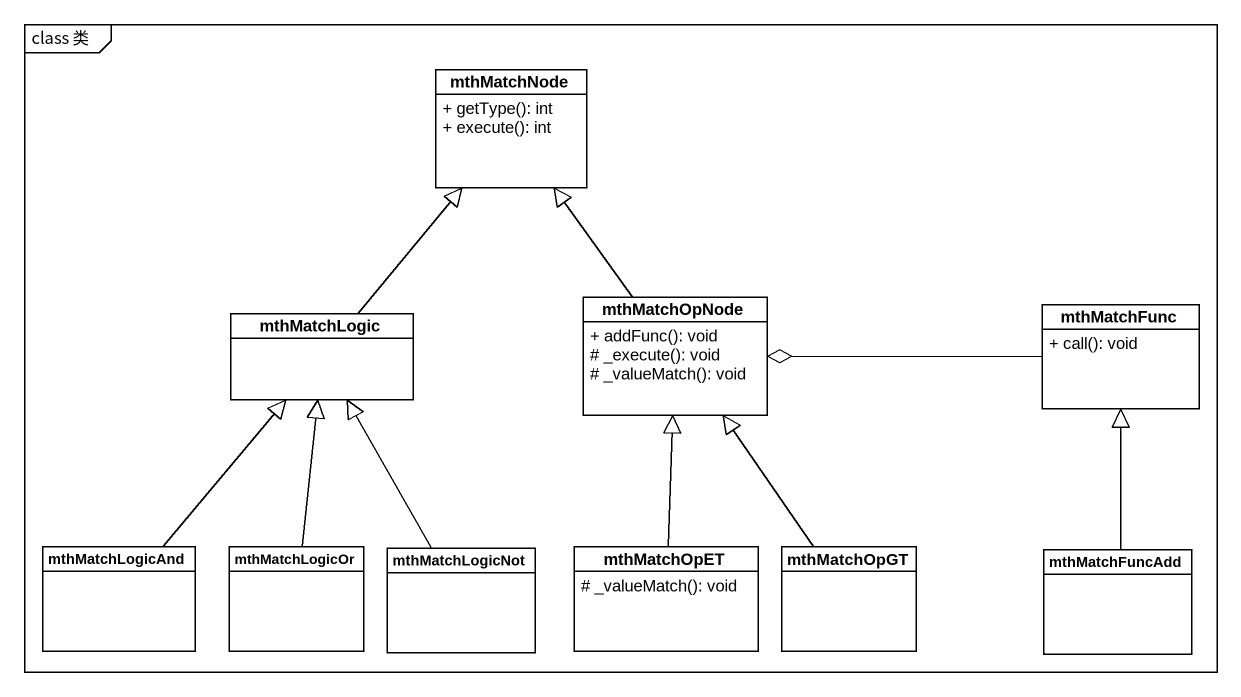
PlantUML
@startuml
mainframe class 类
hide circle
hide empty members
skinparam classAttributeIconSize 0
class mthMatchNode {
  + getType(): int
  + execute(): int
}
class mthMatchLogic
class mthMatchOpNode {
  + addFunc(): void
  # _execute(): void
  # _valueMatch(): void
}
class mthMatchFunc {
  + call(): void
}
class mthMatchLogicAnd
class mthMatchLogicOr
class mthMatchLogicNot
class mthMatchOpET {
  # _valueMatch(): void
}
class mthMatchOpGT
class mthMatchFuncAdd
mthMatchLogic -up-|> mthMatchNode
mthMatchOpNode -up-|> mthMatchNode
mthMatchFunc -left-o mthMatchOpNode
mthMatchLogicAnd -up-|> mthMatchLogic
mthMatchLogicOr -up-|> mthMatchLogic
mthMatchLogicNot -up-|> mthMatchLogic
mthMatchOpET -up-|> mthMatchOpNode
mthMatchOpGT -up-|> mthMatchOpNode
mthMatchFuncAdd -up-|> mthMatchFunc
@enduml
